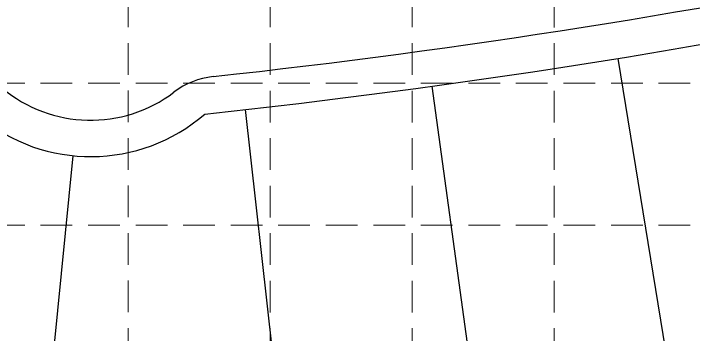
# Model space of a CAD drawing. Extents: x 2138193 to 2139991, y 332071 to 334944.
# Drawn here: x 2138876.1 to 2139090.7, y 332979.8 to 333081.1 of the extents above; entities that cross this region are included whole.
import ezdxf

# ---------------------------------------------------------------- set-up
doc = ezdxf.new("R2010")
doc.units = 0
doc.header["$LTSCALE"] = 100
doc.header["$MEASUREMENT"] = 0
for name, pattern in [('DASHED', [0.75, 0.5, -0.25]), ('DASHED2', [0.375, 0.25, -0.125]), ('HIDDEN', [0.375, 0.25, -0.125])]:
    doc.linetypes.add(name, pattern=pattern)
for name, color, linetype in [('C-ROAD-BACK-F', 7, 'DASHED2'), ('GRID', 254, 'DASHED'), ('V-PROP-RWAY-N', 4, 'Continuous'), ('V-PROP-SUBD-N', 7, 'Continuous')]:
    doc.layers.add(name, color=color, linetype=linetype)

msp = doc.modelspace()

# ---------------------------------------------------------------- linework, layer by layer
at = {"layer": 'C-ROAD-BACK-F', "linetype": 'Continuous'}
for centre, radius, start, end in [((2138672.38, 335500.19), 2453.5, 276.24129, 287.24714), ((2138900.44, 333090.96), 43.5, 152.9931, 307.1759), ((2138941.83, 333036.38), 25, 96.2413, 127.1759)]:
    msp.add_arc(centre, radius, start, end, dxfattribs=at)
at = {"layer": 'GRID', "color": 252, "linetype": 'HIDDEN', "lineweight": 0, "ltscale": 0.4}
for p, q in [((2138912.24, 332296.79), (2138912.24, 334897.53)), ((2138957.08, 332296.78), (2138957.08, 334897.53)), ((2139001.92, 332296.78), (2139001.92, 334897.53)), ((2139046.76, 332296.77), (2139046.76, 334897.53)), ((2138239.66, 333059.14), (2139943.53, 333059.14)), ((2138239.66, 333014.3), (2139943.53, 333014.3))]:
    msp.add_line(p, q, dxfattribs=at)
at = {"layer": 'V-PROP-RWAY-N', "color": 7}
for centre, radius, start, end in [((2138672.38, 335500.19), 2465, 276.1494, 287.24714), ((2138900.44, 333090.96), 55, 149.2453, 310.877)]:
    msp.add_arc(centre, radius, start, end, dxfattribs=at)
at = {"layer": 'V-PROP-SUBD-N'}
for p, q in [((2139086.16, 332948.52), (2139066.95, 333066.97)), ((2139024.56, 332939.29), (2139008.21, 333058.17)), ((2138962.75, 332931.55), (2138949.27, 333050.79)), ((2138883.72, 332923.84), (2138894.96, 333036.23))]:
    msp.add_line(p, q, dxfattribs=at)
msp.add_arc((2138672.38, 335500.19), 2585, 271.11049, 287.15272, dxfattribs=at)

doc.saveas('drawing.dxf')
